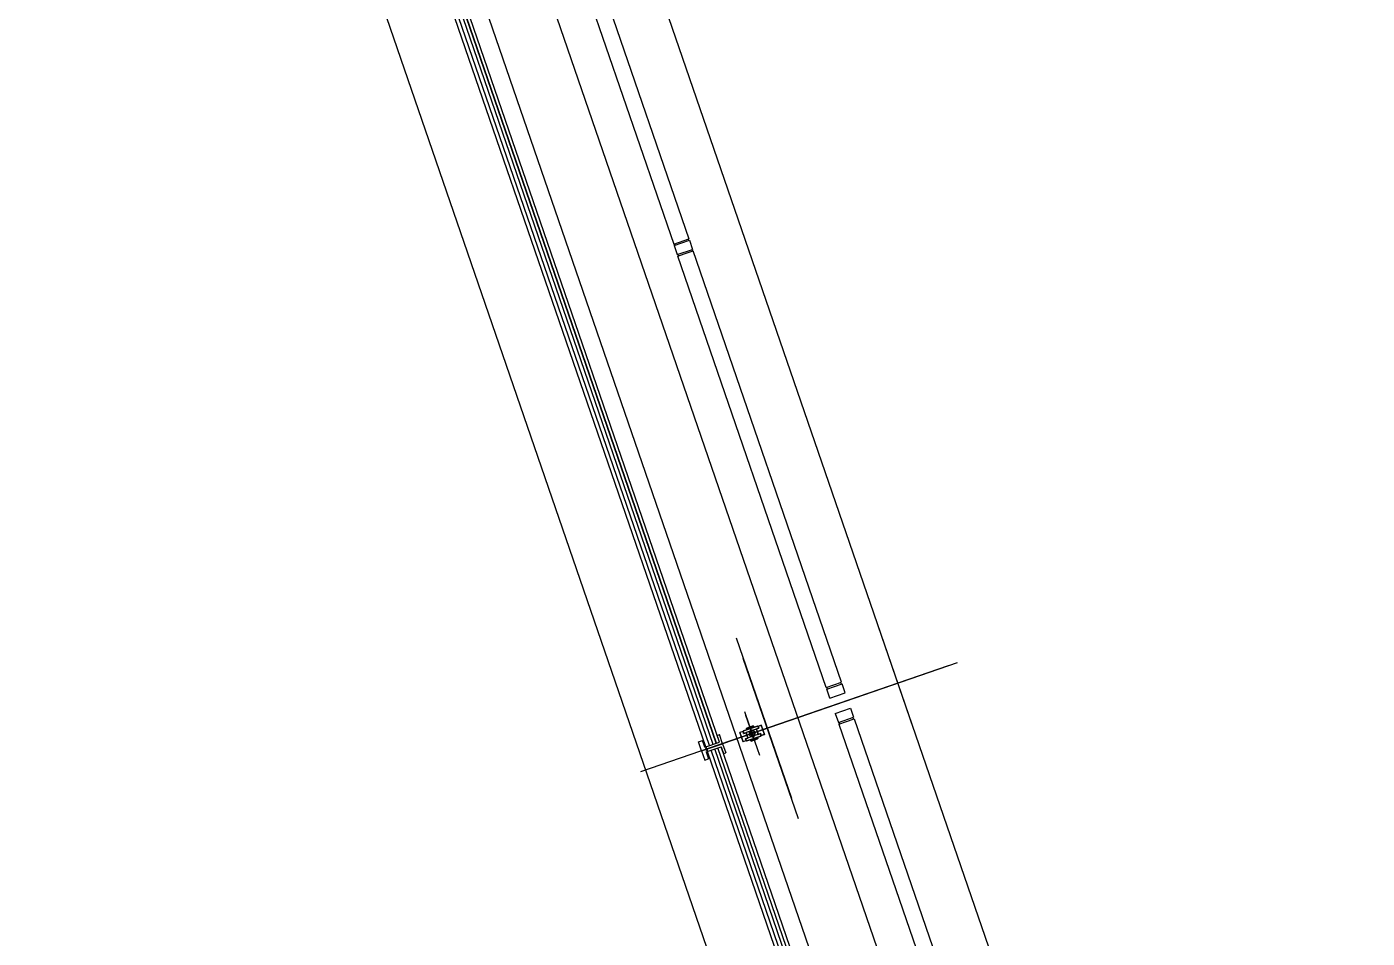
# Model space of a CAD drawing. Extents: x 809487 to 809680, y 818779 to 819225.
# Drawn here: x 809534.676 to 809538.849, y 819065.864 to 819068.7 of the extents above; entities that cross this region are included whole.
import ezdxf

# ---------------------------------------------------------------- set-up
doc = ezdxf.new("R2010")
doc.units = 0
for name, color, linetype in [('F-RC', 7, 'Continuous'), ('MAJ214__', 7, 'Continuous'), ('MAJ270__', 7, 'Continuous'), ('MAJ292__', 7, 'Continuous')]:
    doc.layers.add(name, color=color, linetype=linetype)

msp = doc.modelspace()

# ---------------------------------------------------------------- linework, layer by layer
at = {"layer": 'F-RC'}
for p, q in [((809536.2377, 819069.338), (809536.6901, 819068.0241)), ((809536.2922, 819069.3332), (809536.7374, 819068.0404)), ((809536.6901, 819068.0241), (809536.7374, 819068.0404)), ((809536.6917, 819068.0194), (809536.739, 819068.0357)), ((809536.6917, 819068.0194), (809536.7015, 819067.9911)), ((809536.692, 819068.0248), (809536.6936, 819068.0201)), ((809536.7015, 819067.9911), (809536.7488, 819068.0073)), ((809536.7228, 819067.9931), (809536.7504, 819068.0026)), ((809536.7355, 819068.0398), (809536.7371, 819068.035)), ((809536.739, 819068.0357), (809536.7488, 819068.0073)), ((809536.7469, 819068.0067), (809536.7485, 819068.002)), ((809537.2127, 819066.66), (809536.7504, 819068.0026)), ((809536.7031, 819067.9863), (809536.7228, 819067.9931)), ((809537.1654, 819066.6437), (809536.7031, 819067.9863)), ((809536.7034, 819067.9917), (809536.705, 819067.987)), ((809537.1654, 819066.6437), (809537.2127, 819066.66)), ((809537.167, 819066.639), (809537.2143, 819066.6552)), ((809537.1768, 819066.6106), (809537.167, 819066.639)), ((809537.1689, 819066.6396), (809537.1673, 819066.6443)), ((809537.1768, 819066.6106), (809537.2241, 819066.6269)), ((809537.2124, 819066.6546), (809537.2108, 819066.6593)), ((809537.2241, 819066.6269), (809537.2143, 819066.6552)), ((809537.1931, 819066.5633), (809537.2404, 819066.5796)), ((809537.1931, 819066.5633), (809537.2029, 819066.535)), ((809537.2029, 819066.535), (809537.2501, 819066.5512)), ((809537.2045, 819066.5302), (809537.2518, 819066.5465)), ((809537.2404, 819066.5796), (809537.2501, 819066.5512)), ((809537.2482, 819066.5506), (809537.2499, 819066.5459)), ((809537.2518, 819066.5465), (809537.7141, 819065.2039)), ((809537.2045, 819066.5302), (809537.6668, 819065.1876)), ((809537.2048, 819066.5356), (809537.2064, 819066.5309))]:
    msp.add_line(p, q, dxfattribs=at)
at = {"layer": 'MAJ214__'}
for p, q in [((809535.912, 819069.3162), (809537.8622, 819063.6526)), ((809536.8017, 819066.4629), (809535.8298, 819069.2853)), ((809536.813, 819066.4668), (809535.8412, 819069.2892)), ((809536.8225, 819066.4701), (809535.8506, 819069.2924)), ((809536.8232, 819066.4703), (809535.8514, 819069.2927)), ((809536.9068, 819066.5071), (809536.8964, 819066.5035)), ((809536.9068, 819066.5071), (809536.8964, 819066.5035)), ((809536.8964, 819066.5035), (809536.9062, 819066.4751)), ((809536.9062, 819066.4751), (809536.8964, 819066.5035)), ((809536.9071, 819066.5085), (809536.9511, 819066.5236)), ((809536.9085, 819066.501), (809536.9161, 819066.5036)), ((809536.9469, 819066.5142), (809536.9161, 819066.5036)), ((809536.9469, 819066.5142), (809536.9161, 819066.5036)), ((809536.9387, 819066.5236), (809536.9169, 819066.5161)), ((809536.9169, 819066.5161), (809536.9387, 819066.5236)), ((809536.9176, 819066.5174), (809536.9169, 819066.5161)), ((809536.9176, 819066.5174), (809536.9169, 819066.5161)), ((809536.9169, 819066.5161), (809536.9179, 819066.5133)), ((809536.9179, 819066.5133), (809536.9169, 819066.5161)), ((809536.9176, 819066.5174), (809536.9374, 819066.5242)), ((809536.9374, 819066.5242), (809536.9176, 819066.5174)), ((809536.9397, 819066.5207), (809536.9179, 819066.5133)), ((809536.9179, 819066.5133), (809536.9397, 819066.5207)), ((809536.9198, 819066.5139), (809536.9201, 819066.513)), ((809536.9203, 819066.5141), (809536.92, 819066.5134)), ((809536.9201, 819066.513), (809536.92, 819066.5134)), ((809536.9373, 819066.5199), (809536.9379, 819066.5196)), ((809536.9374, 819066.5242), (809536.9387, 819066.5236)), ((809536.9374, 819066.5242), (809536.9387, 819066.5236)), ((809536.9378, 819066.5201), (809536.9381, 819066.5191)), ((809536.9381, 819066.5191), (809536.9379, 819066.5196)), ((809536.9387, 819066.5236), (809536.9397, 819066.5207)), ((809536.9397, 819066.5207), (809536.9387, 819066.5236)), ((809536.9546, 819066.5169), (809536.947, 819066.5143)), ((809536.947, 819066.5143), (809536.9546, 819066.5169)), ((809536.9626, 819066.5263), (809536.9522, 819066.5227)), ((809536.9522, 819066.5227), (809536.9626, 819066.5263)), ((809536.9527, 819066.4977), (809536.9603, 819066.5004)), ((809536.9603, 819066.5004), (809536.9527, 819066.4977)), ((809536.9724, 819066.4979), (809536.9626, 819066.5263)), ((809536.9626, 819066.5263), (809536.9724, 819066.4979)), ((809536.9166, 819066.4787), (809536.9062, 819066.4751)), ((809536.9166, 819066.4787), (809536.9062, 819066.4751)), ((809536.9142, 819066.4845), (809536.9218, 819066.4871)), ((809536.9177, 819066.4778), (809536.9617, 819066.4929)), ((809536.9526, 819066.4977), (809536.9218, 819066.4871)), ((809536.9526, 819066.4977), (809536.9218, 819066.4871)), ((809536.9292, 819066.4806), (809536.9509, 819066.4881)), ((809536.9509, 819066.4881), (809536.9292, 819066.4806)), ((809536.9292, 819066.4806), (809536.9301, 819066.4778)), ((809536.9301, 819066.4778), (809536.9292, 819066.4806)), ((809536.9301, 819066.4778), (809536.9519, 819066.4853)), ((809536.9519, 819066.4853), (809536.9301, 819066.4778)), ((809536.9314, 819066.4772), (809536.9301, 819066.4778)), ((809536.9314, 819066.4772), (809536.9301, 819066.4778)), ((809536.931, 819066.4813), (809536.9307, 819066.4822)), ((809536.9307, 819066.4822), (809536.9309, 819066.4818)), ((809536.9315, 819066.4814), (809536.9309, 819066.4818)), ((809536.9513, 819066.484), (809536.9314, 819066.4772)), ((809536.9314, 819066.4772), (809536.9513, 819066.484)), ((809536.9485, 819066.4873), (809536.9488, 819066.4879)), ((809536.949, 819066.4875), (809536.9487, 819066.4884)), ((809536.9487, 819066.4884), (809536.9488, 819066.4879)), ((809536.9509, 819066.4881), (809536.9519, 819066.4853)), ((809536.9519, 819066.4853), (809536.9509, 819066.4881)), ((809536.9513, 819066.484), (809536.9519, 819066.4853)), ((809536.9513, 819066.484), (809536.9519, 819066.4853)), ((809536.962, 819066.4943), (809536.9724, 819066.4979)), ((809536.9724, 819066.4979), (809536.962, 819066.4943)), ((809537.7784, 819063.6264), (809536.8065, 819066.4487)), ((809537.7897, 819063.6303), (809536.8179, 819066.4526)), ((809537.7992, 819063.6335), (809536.8274, 819066.4559)), ((809537.7999, 819063.6338), (809536.8281, 819066.4561))]:
    msp.add_line(p, q, dxfattribs=at)
for points in [[(809536.9511, 819066.5236), (809536.9071, 819066.5085)], [(809536.9617, 819066.4929), (809536.9177, 819066.4778)]]:
    msp.add_lwpolyline(points, dxfattribs=at)
msp.add_circle((809536.9344, 819066.5007), 0.006, dxfattribs=at)
msp.add_circle((809536.9344, 819066.5007), 0.006, dxfattribs=at)
for radius, start, end in [(0.0095, 145.1826, 252.8174), (0.0095, 145.1826, 252.8174), (0.0109, 101.1265, 116.8735), (0.0109, 101.1265, 116.8735), (0.0095, 326.6949, 71.3051), (0.0095, 326.6949, 71.3051), (0.0109, 281.1265, 296.8735), (0.0109, 281.1265, 296.8735)]:
    msp.add_arc((809536.9344, 819066.5007), radius, start, end, dxfattribs=at)
for points, degree in [([(809536.9071, 819066.5085), (809536.9071, 819066.5085), (809536.9071, 819066.5085), (809536.907, 819066.5084), (809536.907, 819066.5084), (809536.907, 819066.5083), (809536.9069, 819066.5083), (809536.9069, 819066.5082), (809536.9069, 819066.5082), (809536.9069, 819066.5081), (809536.9069, 819066.5081), (809536.9069, 819066.508), (809536.9069, 819066.5079), (809536.9068, 819066.5078), (809536.9068, 819066.5078), (809536.9068, 819066.5077)], 3), ([(809536.9068, 819066.5077), (809536.9068, 819066.5078), (809536.9068, 819066.5079), (809536.9069, 819066.508), (809536.9069, 819066.508), (809536.9069, 819066.5081), (809536.9069, 819066.5081), (809536.9069, 819066.5082), (809536.9069, 819066.5082), (809536.9069, 819066.5083), (809536.907, 819066.5083), (809536.907, 819066.5084), (809536.907, 819066.5084), (809536.9071, 819066.5085), (809536.9071, 819066.5085), (809536.9071, 819066.5085)], 3), ([(809536.9068, 819066.5077), (809536.9068, 819066.5071), (809536.9069, 819066.5065), (809536.9069, 819066.5053), (809536.907, 819066.5048), (809536.9072, 819066.5037), (809536.9073, 819066.5031), (809536.9075, 819066.5023), (809536.9076, 819066.5019), (809536.9077, 819066.5016)], 3), ([(809536.9077, 819066.5016), (809536.9076, 819066.5019), (809536.9075, 819066.5023), (809536.9073, 819066.5031), (809536.9072, 819066.5037), (809536.907, 819066.5048), (809536.9069, 819066.5053), (809536.9069, 819066.5065), (809536.9068, 819066.5071), (809536.9068, 819066.5077)], 3), ([(809536.9077, 819066.5014), (809536.9077, 819066.5014), (809536.9077, 819066.5014), (809536.9077, 819066.5015), (809536.9077, 819066.5015), (809536.9077, 819066.5015), (809536.9077, 819066.5016), (809536.9077, 819066.5016)], 3), ([(809536.9077, 819066.5016), (809536.9077, 819066.5016), (809536.9077, 819066.5015), (809536.9077, 819066.5015), (809536.9077, 819066.5015), (809536.9077, 819066.5014), (809536.9077, 819066.5014), (809536.9077, 819066.5014)], 3), ([(809536.9077, 819066.5014), (809536.9077, 819066.5014), (809536.9078, 819066.5013), (809536.9078, 819066.5012), (809536.9079, 819066.5012), (809536.908, 819066.5011), (809536.908, 819066.501), (809536.9082, 819066.501), (809536.9082, 819066.501), (809536.9084, 819066.501), (809536.9084, 819066.501), (809536.9085, 819066.501), (809536.9085, 819066.501), (809536.9085, 819066.501)], 3), ([(809536.9085, 819066.501), (809536.9085, 819066.501), (809536.9085, 819066.501), (809536.9085, 819066.501), (809536.9084, 819066.501), (809536.9083, 819066.501), (809536.9083, 819066.501), (809536.9082, 819066.501), (809536.9081, 819066.501), (809536.908, 819066.5011), (809536.9079, 819066.5011), (809536.9078, 819066.5013), (809536.9078, 819066.5013), (809536.9077, 819066.5014)], 3), ([(809536.9085, 819066.501), (809536.9091, 819066.5012), (809536.9098, 819066.5015), (809536.9114, 819066.502), (809536.9123, 819066.5023), (809536.9139, 819066.5029), (809536.9145, 819066.5031), (809536.9154, 819066.5034), (809536.9158, 819066.5035), (809536.9161, 819066.5036)], 3), ([(809536.9085, 819066.501), (809536.9094, 819066.5013), (809536.9102, 819066.5016), (809536.9111, 819066.5019), (809536.9124, 819066.5024), (809536.9137, 819066.5028), (809536.915, 819066.5032), (809536.9153, 819066.5034), (809536.9157, 819066.5035), (809536.9161, 819066.5036)], 3), ([(809536.9218, 819066.4871), (809536.9218, 819066.4871), (809536.9218, 819066.4871), (809536.9217, 819066.4873), (809536.9217, 819066.4875), (809536.9214, 819066.488), (809536.9212, 819066.4883), (809536.9206, 819066.4894), (809536.9201, 819066.4903), (809536.919, 819066.4924), (809536.9185, 819066.4935), (809536.9177, 819066.4958), (809536.9174, 819066.497), (809536.9169, 819066.4992), (809536.9167, 819066.5003), (809536.9165, 819066.5018), (809536.9164, 819066.5023), (809536.9163, 819066.503), (809536.9162, 819066.5033), (809536.9161, 819066.5035), (809536.9161, 819066.5036), (809536.9161, 819066.5036)], 3), ([(809536.9161, 819066.5036), (809536.9161, 819066.5036), (809536.9161, 819066.5036), (809536.9162, 819066.5035), (809536.9162, 819066.5033), (809536.9163, 819066.5027), (809536.9164, 819066.5023), (809536.9166, 819066.501), (809536.9167, 819066.5), (809536.9172, 819066.4978), (809536.9175, 819066.4966), (809536.9182, 819066.4942), (809536.9187, 819066.4931), (809536.9197, 819066.491), (809536.9202, 819066.4901), (809536.9209, 819066.4888), (809536.9212, 819066.4883), (809536.9216, 819066.4877), (809536.9217, 819066.4875), (809536.9218, 819066.4872), (809536.9218, 819066.4871), (809536.9218, 819066.4871)], 3), ([(809536.9265, 819066.5059), (809536.9266, 819066.5061), (809536.9267, 819066.5063), (809536.9269, 819066.5066), (809536.927, 819066.5068), (809536.9272, 819066.507), (809536.9273, 819066.5071), (809536.9273, 819066.5072), (809536.9273, 819066.5072), (809536.9273, 819066.5072)], 3), ([(809536.9273, 819066.5072), (809536.9273, 819066.5072), (809536.9273, 819066.5072), (809536.9273, 819066.5071), (809536.9272, 819066.507), (809536.927, 819066.5068), (809536.9269, 819066.5066), (809536.9267, 819066.5063), (809536.9266, 819066.5061), (809536.9265, 819066.5059)], 3), ([(809536.9273, 819066.5072), (809536.9283, 819066.5087), (809536.9295, 819066.5105)], 2), ([(809536.9295, 819066.5105), (809536.9283, 819066.5087), (809536.9273, 819066.5072)], 2), ([(809536.9323, 819066.5114), (809536.9343, 819066.5108), (809536.936, 819066.5102)], 2), ([(809536.936, 819066.5102), (809536.9343, 819066.5108), (809536.9323, 819066.5114)], 2), ([(809536.936, 819066.5102), (809536.936, 819066.5102), (809536.936, 819066.5102), (809536.9361, 819066.5101), (809536.9362, 819066.5101), (809536.9365, 819066.51), (809536.9367, 819066.51), (809536.9371, 819066.5098), (809536.9373, 819066.5098), (809536.9375, 819066.5097)], 3), ([(809536.9375, 819066.5097), (809536.9373, 819066.5098), (809536.9371, 819066.5098), (809536.9367, 819066.51), (809536.9365, 819066.51), (809536.9362, 819066.5101), (809536.9361, 819066.5101), (809536.936, 819066.5102), (809536.936, 819066.5102), (809536.936, 819066.5102)], 3), ([(809536.947, 819066.5143), (809536.947, 819066.5143), (809536.9469, 819066.5143), (809536.9469, 819066.5142)], 2), ([(809536.9469, 819066.5142), (809536.9469, 819066.5143), (809536.947, 819066.5143), (809536.947, 819066.5143)], 2), ([(809536.9469, 819066.5142), (809536.9469, 819066.5143), (809536.947, 819066.5143), (809536.947, 819066.5143)], 2), ([(809536.947, 819066.5143), (809536.947, 819066.5143), (809536.947, 819066.5143), (809536.9471, 819066.5141), (809536.9472, 819066.5139), (809536.9474, 819066.5134), (809536.9476, 819066.513), (809536.9482, 819066.5119), (809536.9488, 819066.5111), (809536.9498, 819066.509), (809536.9503, 819066.5079), (809536.9511, 819066.5056), (809536.9514, 819066.5044), (809536.952, 819066.5022), (809536.9521, 819066.5011), (809536.9523, 819066.4996), (809536.9524, 819066.4991), (809536.9525, 819066.4984), (809536.9526, 819066.4981), (809536.9527, 819066.4979), (809536.9527, 819066.4978), (809536.9527, 819066.4977)], 3), ([(809536.9527, 819066.4977), (809536.9527, 819066.4978), (809536.9527, 819066.4978), (809536.9527, 819066.4979), (809536.9526, 819066.4981), (809536.9525, 819066.4987), (809536.9524, 819066.4991), (809536.9522, 819066.5003), (809536.9521, 819066.5014), (809536.9516, 819066.5036), (809536.9514, 819066.5048), (809536.9506, 819066.5071), (809536.9501, 819066.5082), (809536.9491, 819066.5103), (809536.9486, 819066.5113), (809536.9479, 819066.5126), (809536.9476, 819066.513), (809536.9473, 819066.5137), (809536.9472, 819066.5139), (809536.9471, 819066.5142), (809536.947, 819066.5142), (809536.947, 819066.5143)], 3), ([(809536.9518, 819066.5232), (809536.9517, 819066.5233), (809536.9517, 819066.5233), (809536.9516, 819066.5234), (809536.9516, 819066.5234), (809536.9515, 819066.5235), (809536.9515, 819066.5235), (809536.9515, 819066.5235), (809536.9514, 819066.5235), (809536.9514, 819066.5236), (809536.9513, 819066.5236), (809536.9513, 819066.5236), (809536.9512, 819066.5236), (809536.9512, 819066.5236), (809536.9511, 819066.5236), (809536.9511, 819066.5236)], 3), ([(809536.9511, 819066.5236), (809536.9511, 819066.5236), (809536.9512, 819066.5236), (809536.9513, 819066.5236), (809536.9513, 819066.5236), (809536.9514, 819066.5236), (809536.9514, 819066.5236), (809536.9515, 819066.5235), (809536.9515, 819066.5235), (809536.9515, 819066.5235), (809536.9516, 819066.5234), (809536.9516, 819066.5234), (809536.9517, 819066.5234), (809536.9517, 819066.5233), (809536.9518, 819066.5233), (809536.9518, 819066.5232)], 3), ([(809536.9549, 819066.5179), (809536.9548, 819066.5182), (809536.9547, 819066.5185), (809536.9543, 819066.5193), (809536.954, 819066.5198), (809536.9535, 819066.5208), (809536.9532, 819066.5213), (809536.9525, 819066.5223), (809536.9522, 819066.5227), (809536.9518, 819066.5232)], 3), ([(809536.9518, 819066.5232), (809536.9522, 819066.5227), (809536.9525, 819066.5223), (809536.9532, 819066.5213), (809536.9535, 819066.5208), (809536.954, 819066.5198), (809536.9543, 819066.5193), (809536.9547, 819066.5185), (809536.9548, 819066.5182), (809536.9549, 819066.5179)], 3), ([(809536.955, 819066.5177), (809536.955, 819066.5176), (809536.955, 819066.5176), (809536.955, 819066.5175), (809536.955, 819066.5174), (809536.955, 819066.5173), (809536.955, 819066.5172), (809536.9549, 819066.5171), (809536.9548, 819066.517), (809536.9547, 819066.517), (809536.9547, 819066.5169), (809536.9546, 819066.5169), (809536.9546, 819066.5169), (809536.9546, 819066.5169)], 3), ([(809536.9546, 819066.5169), (809536.9546, 819066.5169), (809536.9546, 819066.5169), (809536.9547, 819066.5169), (809536.9547, 819066.5169), (809536.9548, 819066.517), (809536.9548, 819066.517), (809536.9549, 819066.5171), (809536.9549, 819066.5171), (809536.955, 819066.5173), (809536.955, 819066.5174), (809536.955, 819066.5175), (809536.955, 819066.5176), (809536.955, 819066.5177)], 3), ([(809536.9549, 819066.5179), (809536.9549, 819066.5178), (809536.9549, 819066.5178), (809536.955, 819066.5178), (809536.955, 819066.5177), (809536.955, 819066.5177), (809536.955, 819066.5177), (809536.955, 819066.5177)], 3), ([(809536.955, 819066.5177), (809536.955, 819066.5177), (809536.955, 819066.5177), (809536.955, 819066.5177), (809536.955, 819066.5178), (809536.9549, 819066.5178), (809536.9549, 819066.5178), (809536.9549, 819066.5179)], 3), ([(809536.9611, 819066.5), (809536.9611, 819066.5), (809536.9611, 819066.5), (809536.961, 819066.5001), (809536.961, 819066.5002), (809536.9608, 819066.5003), (809536.9608, 819066.5003), (809536.9606, 819066.5004), (809536.9606, 819066.5004), (809536.9604, 819066.5004), (809536.9604, 819066.5004), (809536.9603, 819066.5004), (809536.9603, 819066.5004), (809536.9603, 819066.5004)], 3), ([(809536.9603, 819066.5004), (809536.9603, 819066.5004), (809536.9603, 819066.5004), (809536.9604, 819066.5004), (809536.9604, 819066.5004), (809536.9605, 819066.5004), (809536.9605, 819066.5004), (809536.9606, 819066.5004), (809536.9607, 819066.5004), (809536.9609, 819066.5003), (809536.9609, 819066.5002), (809536.961, 819066.5001), (809536.9611, 819066.5001), (809536.9611, 819066.5)], 3), ([(809536.9142, 819066.4845), (809536.9142, 819066.4845), (809536.9142, 819066.4845), (809536.9142, 819066.4845), (809536.9141, 819066.4844), (809536.9141, 819066.4844), (809536.914, 819066.4844), (809536.9139, 819066.4843), (809536.9139, 819066.4842), (809536.9138, 819066.4841), (809536.9138, 819066.484), (809536.9138, 819066.4839), (809536.9138, 819066.4838), (809536.9138, 819066.4837)], 3), ([(809536.9138, 819066.4837), (809536.9138, 819066.4837), (809536.9138, 819066.4838), (809536.9138, 819066.4839), (809536.9138, 819066.484), (809536.9138, 819066.4841), (809536.9139, 819066.4842), (809536.9139, 819066.4843), (809536.914, 819066.4843), (809536.9141, 819066.4844), (809536.9141, 819066.4845), (809536.9142, 819066.4845), (809536.9142, 819066.4845), (809536.9142, 819066.4845)], 3), ([(809536.9139, 819066.4835), (809536.9139, 819066.4835), (809536.9139, 819066.4836), (809536.9139, 819066.4836), (809536.9138, 819066.4836), (809536.9138, 819066.4837), (809536.9138, 819066.4837), (809536.9138, 819066.4837)], 3), ([(809536.9138, 819066.4837), (809536.9138, 819066.4837), (809536.9138, 819066.4837), (809536.9138, 819066.4836), (809536.9139, 819066.4836), (809536.9139, 819066.4836), (809536.9139, 819066.4835), (809536.9139, 819066.4835)], 3), ([(809536.9139, 819066.4835), (809536.914, 819066.4832), (809536.9142, 819066.4829), (809536.9145, 819066.4821), (809536.9148, 819066.4816), (809536.9153, 819066.4806), (809536.9156, 819066.4801), (809536.9163, 819066.4791), (809536.9167, 819066.4786), (809536.917, 819066.4782)], 3), ([(809536.917, 819066.4782), (809536.9167, 819066.4786), (809536.9163, 819066.4791), (809536.9156, 819066.4801), (809536.9153, 819066.4806), (809536.9148, 819066.4816), (809536.9145, 819066.4821), (809536.9142, 819066.4829), (809536.914, 819066.4832), (809536.9139, 819066.4835)], 3), ([(809536.9142, 819066.4845), (809536.9148, 819066.4847), (809536.9155, 819066.4849), (809536.9171, 819066.4855), (809536.918, 819066.4858), (809536.9196, 819066.4863), (809536.9202, 819066.4865), (809536.9211, 819066.4869), (809536.9215, 819066.487), (809536.9218, 819066.4871)], 3), ([(809536.9142, 819066.4845), (809536.9151, 819066.4848), (809536.9159, 819066.4851), (809536.9168, 819066.4854), (809536.9181, 819066.4858), (809536.9194, 819066.4863), (809536.9207, 819066.4867), (809536.921, 819066.4868), (809536.9214, 819066.487), (809536.9218, 819066.4871)], 3), ([(809536.917, 819066.4782), (809536.9171, 819066.4781), (809536.9171, 819066.4781), (809536.9172, 819066.478), (809536.9172, 819066.478), (809536.9173, 819066.4779), (809536.9173, 819066.4779), (809536.9174, 819066.4778), (809536.9174, 819066.4778), (809536.9174, 819066.4778), (809536.9175, 819066.4778), (809536.9175, 819066.4778), (809536.9176, 819066.4777), (809536.9177, 819066.4777), (809536.9177, 819066.4777), (809536.9177, 819066.4778)], 3), ([(809536.9177, 819066.4778), (809536.9177, 819066.4777), (809536.9176, 819066.4777), (809536.9176, 819066.4778), (809536.9175, 819066.4778), (809536.9175, 819066.4778), (809536.9174, 819066.4778), (809536.9174, 819066.4778), (809536.9173, 819066.4779), (809536.9173, 819066.4779), (809536.9173, 819066.4779), (809536.9172, 819066.478), (809536.9172, 819066.478), (809536.9171, 819066.4781), (809536.9171, 819066.4781), (809536.917, 819066.4782)], 3), ([(809536.9328, 819066.4912), (809536.9328, 819066.4912), (809536.9328, 819066.4912), (809536.9327, 819066.4912), (809536.9326, 819066.4913), (809536.9324, 819066.4914), (809536.9322, 819066.4914), (809536.9318, 819066.4916), (809536.9316, 819066.4916), (809536.9314, 819066.4917)], 3), ([(809536.9314, 819066.4917), (809536.9316, 819066.4916), (809536.9318, 819066.4916), (809536.9322, 819066.4914), (809536.9324, 819066.4914), (809536.9326, 819066.4913), (809536.9327, 819066.4912), (809536.9328, 819066.4912), (809536.9328, 819066.4912), (809536.9328, 819066.4912)], 3), ([(809536.9365, 819066.4899), (809536.9346, 819066.4906), (809536.9328, 819066.4912)], 2), ([(809536.9328, 819066.4912), (809536.9346, 819066.4906), (809536.9365, 819066.4899)], 2), ([(809536.9415, 819066.4942), (809536.9405, 819066.4926), (809536.9394, 819066.4909)], 2), ([(809536.9394, 819066.4909), (809536.9405, 819066.4926), (809536.9415, 819066.4942)], 2), ([(809536.9423, 819066.4955), (809536.9422, 819066.4953), (809536.9421, 819066.4951), (809536.9419, 819066.4948), (809536.9418, 819066.4946), (809536.9416, 819066.4944), (809536.9416, 819066.4943), (809536.9415, 819066.4942), (809536.9415, 819066.4942), (809536.9415, 819066.4942)], 3), ([(809536.9415, 819066.4942), (809536.9415, 819066.4942), (809536.9415, 819066.4942), (809536.9416, 819066.4943), (809536.9416, 819066.4944), (809536.9418, 819066.4946), (809536.9419, 819066.4948), (809536.9421, 819066.4951), (809536.9422, 819066.4953), (809536.9423, 819066.4955)], 3), ([(809536.9526, 819066.4977), (809536.9526, 819066.4977), (809536.9527, 819066.4977), (809536.9527, 819066.4977)], 2), ([(809536.9526, 819066.4977), (809536.9526, 819066.4977), (809536.9527, 819066.4977), (809536.9527, 819066.4977)], 2), ([(809536.9527, 819066.4977), (809536.9527, 819066.4977), (809536.9526, 819066.4977), (809536.9526, 819066.4977)], 2), ([(809536.9611, 819066.5), (809536.9611, 819066.5), (809536.9611, 819066.5), (809536.9611, 819066.4999), (809536.9611, 819066.4999), (809536.9611, 819066.4998), (809536.9611, 819066.4998), (809536.9611, 819066.4998)], 3), ([(809536.9611, 819066.4998), (809536.9611, 819066.4998), (809536.9611, 819066.4998), (809536.9611, 819066.4999), (809536.9611, 819066.4999), (809536.9611, 819066.5), (809536.9611, 819066.5), (809536.9611, 819066.5)], 3), ([(809536.962, 819066.4936), (809536.962, 819066.4942), (809536.962, 819066.4948), (809536.9619, 819066.496), (809536.9618, 819066.4966), (809536.9616, 819066.4977), (809536.9615, 819066.4983), (809536.9613, 819066.4991), (809536.9612, 819066.4995), (809536.9611, 819066.4998)], 3), ([(809536.9611, 819066.4998), (809536.9612, 819066.4995), (809536.9613, 819066.4991), (809536.9615, 819066.4983), (809536.9616, 819066.4977), (809536.9618, 819066.4966), (809536.9619, 819066.496), (809536.962, 819066.4948), (809536.962, 819066.4942), (809536.962, 819066.4936)], 3), ([(809536.9617, 819066.4929), (809536.9617, 819066.4929), (809536.9617, 819066.4929), (809536.9618, 819066.493), (809536.9618, 819066.493), (809536.9619, 819066.4931), (809536.9619, 819066.4931), (809536.9619, 819066.4932), (809536.9619, 819066.4932), (809536.9619, 819066.4933), (809536.9619, 819066.4933), (809536.962, 819066.4934), (809536.962, 819066.4934), (809536.962, 819066.4935), (809536.962, 819066.4936), (809536.962, 819066.4936)], 3), ([(809536.962, 819066.4936), (809536.962, 819066.4936), (809536.962, 819066.4935), (809536.962, 819066.4934), (809536.962, 819066.4934), (809536.9619, 819066.4933), (809536.9619, 819066.4932), (809536.9619, 819066.4932), (809536.9619, 819066.4932), (809536.9619, 819066.4931), (809536.9619, 819066.4931), (809536.9618, 819066.493), (809536.9618, 819066.493), (809536.9617, 819066.4929), (809536.9617, 819066.4929), (809536.9617, 819066.4929)], 3)]:
    msp.add_open_spline(points, degree=degree, dxfattribs=at)
at = {"layer": 'MAJ270__'}
for p, q in [((809540.3183, 819058.1473), (809536.4115, 819069.4935)), ((809537.3261, 819066.8373), (809537.4362, 819066.5177)), ((809536.8848, 819066.7983), (809537.0565, 819066.2997)), ((809537.5452, 819066.711), (809536.587, 819066.3811)), ((809537.0785, 819066.2356), (809536.9069, 819066.7342)), ((809536.9108, 819066.5694), (809536.9536, 819066.4451)), ((809536.9581, 819066.432), (809536.9153, 819066.5563)), ((809536.7901, 819066.4589), (809536.795, 819066.4447)), ((809536.795, 819066.4447), (809536.7901, 819066.4589))]:
    msp.add_line(p, q, dxfattribs=at)
msp.add_lwpolyline([(809537.5724, 819066.7204), (809536.8147, 819066.4595)], dxfattribs=at)
msp.add_circle((809536.7925, 819066.4518), 0.003, dxfattribs=at)
msp.add_circle((809536.7925, 819066.4518), 0.003, dxfattribs=at)
at = {"layer": 'MAJ292__'}
for p, q in [((809537.5801, 819063.5502), (809534.6761, 819071.9842)), ((809536.1011, 819069.3813), (809538.0513, 819063.7177)), ((809536.7901, 819066.4589), (809535.8184, 819069.281)), ((809536.8326, 819066.4736), (809535.8608, 819069.2959)), ((809536.7671, 819066.4748), (809536.7794, 819066.4791)), ((809536.7769, 819066.4465), (809536.7671, 819066.4748)), ((809536.7769, 819066.4465), (809536.8424, 819066.469)), ((809536.7769, 819066.4465), (809536.8424, 819066.469)), ((809536.7867, 819066.4578), (809536.7794, 819066.4791)), ((809536.7868, 819066.4578), (809536.8326, 819066.4736)), ((809536.7916, 819066.4436), (809536.8375, 819066.4594)), ((809536.8253, 819066.4949), (809536.8326, 819066.4974)), ((809536.8326, 819066.4736), (809536.8253, 819066.4949)), ((809536.8424, 819066.469), (809536.8326, 819066.4974)), ((809537.8093, 819063.637), (809536.8375, 819066.4594)), ((809536.8375, 819066.4594), (809536.8448, 819066.4381)), ((809536.8424, 819066.469), (809536.8522, 819066.4406)), ((809536.7769, 819066.4465), (809536.7867, 819066.4181)), ((809536.7867, 819066.4181), (809536.799, 819066.4223)), ((809536.7916, 819066.4436), (809536.799, 819066.4223)), ((809537.7668, 819063.6224), (809536.795, 819066.4447)), ((809536.8448, 819066.4381), (809536.8522, 819066.4406))]:
    msp.add_line(p, q, dxfattribs=at)

doc.saveas('drawing.dxf')
